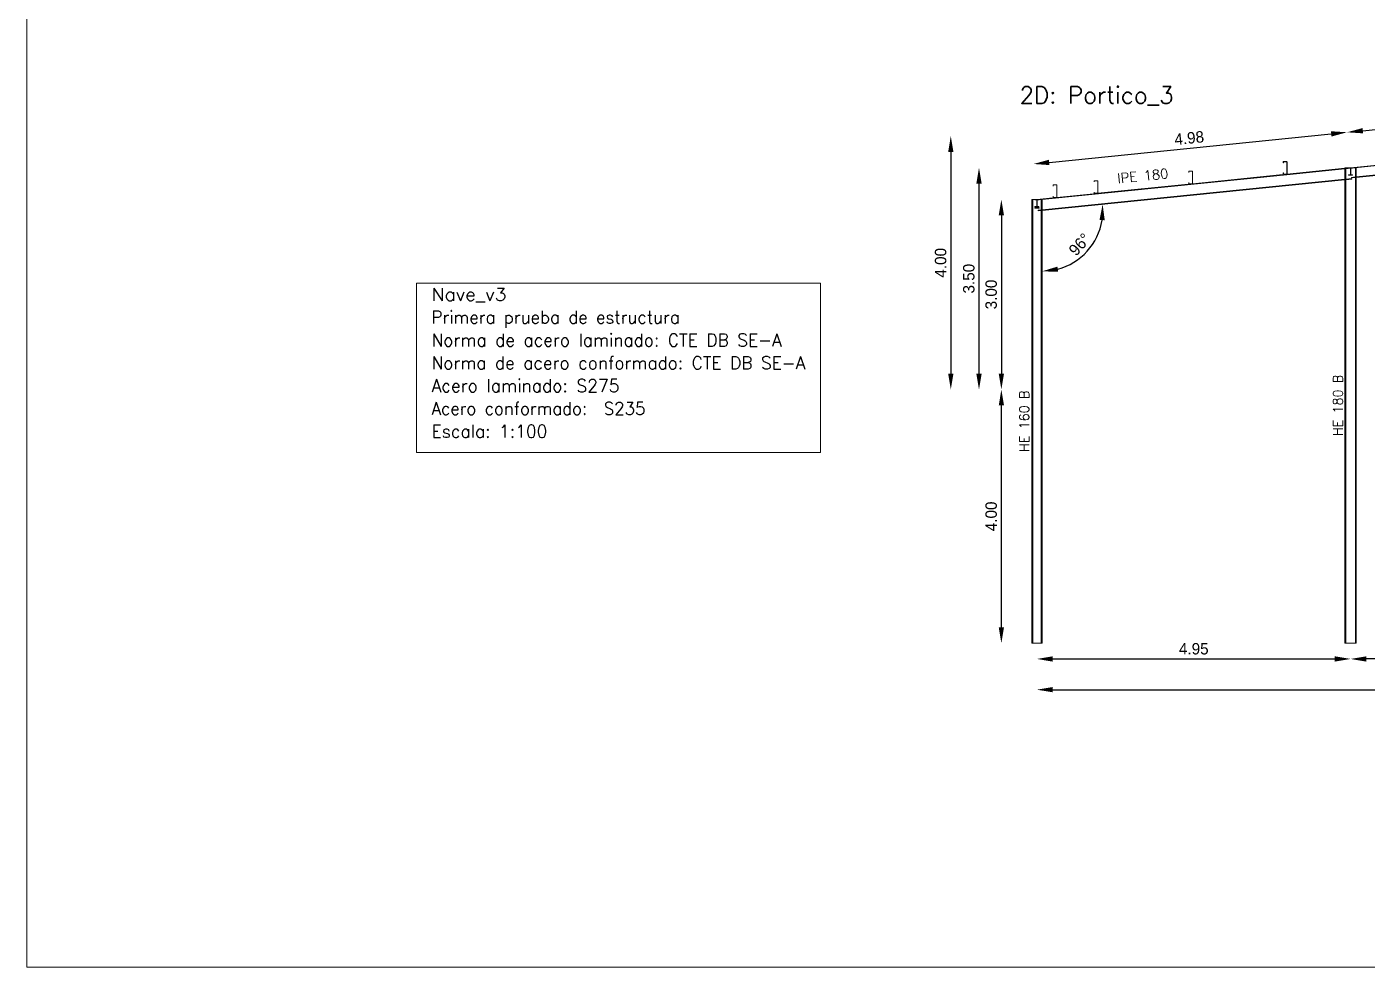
# Model space of a CAD drawing. Header units: millimetres. Extents: x 0 to 149, y -64 to 103.
# Drawn here: x 62.37 to 83.53, y 60.73 to 75.57 of the extents above; entities that cross this region are included whole.
import ezdxf
from ezdxf.enums import TextEntityAlignment as Align

# ---------------------------------------------------------------- set-up
doc = ezdxf.new("R2010")
doc.units = ezdxf.units.MM
for name, color, linetype, lineweight in [('BARRAS_DE_ACERO', 7, 'Continuous', 9), ('COTAS', 13, 'Continuous', 9), ('RECUAD_LIMITES', 2, 'Continuous', 0), ('REFERENCIA_DE_LAS_BARRAS', 2, 'Continuous', 9), ('TABLAS', 1, 'Continuous', 9), ('TITULOS', 9, 'Continuous', 0)]:
    doc.layers.add(name, color=color, linetype=linetype, lineweight=lineweight)
doc.styles.add('CYPETXT', font='romans__.ttf', dxfattribs={"height": 0.2})
doc.styles.add('RomanS', font='')
doc.styles.get('RomanS').set_extended_font_data('Porsche')
doc.dimstyles.new('100-color', dxfattribs={"dimtxt": 0.18, "dimasz": 0.25, "dimexe": 0, "dimexo": 0.5, "dimgap": 0.07, "dimtad": 1, "dimzin": 4, "dimdsep": 46, "dimtxsty": 'RomanS', "dimcen": 0.1, "dimse1": 1, "dimse2": 1, "dimadec": 0, "dimazin": 0, "dimtfac": 1, "dimtix": 1, "dimtmove": 2, "dimatfit": 3, "dimfxl": 1, "dimtvp": 1.058824, "dimtolj": 1, "dimtzin": 1, "dimarcsym": 0})

# ---------------------------------------------------------------- blocks, each defined once
blk = doc.blocks.new('*D193')
at = {"layer": 'COTAS', "color": 0, "lineweight": -2, "transparency": 16777216}
blk.add_line((78.563, 65.594), (83.013, 65.594), dxfattribs=at)
at = {"layer": 'COTAS', "color": 0, "transparency": 16777216}
for points in [[(78.563, 65.636), (78.563, 65.552), (78.313, 65.594)], [(83.013, 65.636), (83.013, 65.552), (83.263, 65.594)]]:
    blk.add_solid(points, dxfattribs=at)
at = {"layer": 'Defpoints', "color": 0, "transparency": 16777216}
for p in [(78.313, 65.843), (83.263, 65.843), (83.263, 65.594)]:
    blk.add_point(p, dxfattribs=at)
at = {"layer": 'COTAS', "color": 0, "transparency": 16777216, "insert": (80.788, 65.754), "char_height": 0.18, "attachment_point": 5, "style": 'RomanS'}
blk.add_mtext('\\A1;4.95', dxfattribs=at)
blk = doc.blocks.new('*D194')
at = {"layer": 'COTAS', "color": 0, "lineweight": -2, "transparency": 16777216}
blk.add_line((87.963, 65.594), (83.513, 65.594), dxfattribs=at)
at = {"layer": 'COTAS', "color": 0, "transparency": 16777216}
for points in [[(83.513, 65.636), (83.513, 65.552), (83.263, 65.594)], [(87.963, 65.636), (87.963, 65.552), (88.213, 65.594)]]:
    blk.add_solid(points, dxfattribs=at)
at = {"layer": 'Defpoints', "color": 0, "transparency": 16777216}
for p in [(83.263, 65.843), (88.213, 65.843), (83.263, 65.594)]:
    blk.add_point(p, dxfattribs=at)
at = {"layer": 'COTAS', "color": 0, "transparency": 16777216, "insert": (85.738, 65.754), "char_height": 0.18, "attachment_point": 5, "style": 'RomanS'}
blk.add_mtext('\\A1;4.95', dxfattribs=at)
blk = doc.blocks.new('*D196')
at = {"layer": 'COTAS', "color": 0, "lineweight": -2, "transparency": 16777216}
blk.add_line((78.563, 65.109), (97.863, 65.109), dxfattribs=at)
at = {"layer": 'COTAS', "color": 0, "transparency": 16777216}
for points in [[(78.563, 65.151), (78.563, 65.068), (78.313, 65.109)], [(97.863, 65.151), (97.863, 65.068), (98.113, 65.109)]]:
    blk.add_solid(points, dxfattribs=at)
at = {"layer": 'Defpoints', "color": 0, "transparency": 16777216}
for p in [(78.313, 65.843), (98.113, 65.843), (98.113, 65.109)]:
    blk.add_point(p, dxfattribs=at)
at = {"layer": 'COTAS', "color": 0, "transparency": 16777216, "insert": (88.213, 65.269), "char_height": 0.18, "attachment_point": 5, "style": 'RomanS'}
blk.add_mtext('\\A1;19.80', dxfattribs=at)
blk = doc.blocks.new('*D197')
at = {"layer": 'COTAS', "color": 0, "lineweight": -2, "transparency": 16777216}
blk.add_line((77.751, 66.093), (77.751, 69.593), dxfattribs=at)
at = {"layer": 'COTAS', "color": 0, "transparency": 16777216}
for points in [[(77.71, 69.593), (77.793, 69.593), (77.751, 69.843)], [(77.71, 66.093), (77.793, 66.093), (77.751, 65.843)]]:
    blk.add_solid(points, dxfattribs=at)
at = {"layer": 'Defpoints', "color": 0, "transparency": 16777216}
for p in [(77.751, 69.843), (78.313, 69.843), (78.313, 65.843)]:
    blk.add_point(p, dxfattribs=at)
at = {"layer": 'COTAS', "color": 0, "transparency": 16777216, "insert": (77.591, 67.843), "char_height": 0.18, "attachment_point": 5, "rotation": 90, "style": 'RomanS'}
blk.add_mtext('\\A1;4.00', dxfattribs=at)
blk = doc.blocks.new('*D198')
at = {"layer": 'COTAS', "color": 0, "lineweight": -2, "transparency": 16777216}
blk.add_line((77.751, 72.593), (77.751, 70.093), dxfattribs=at)
at = {"layer": 'COTAS', "color": 0, "transparency": 16777216}
for points in [[(77.71, 72.593), (77.793, 72.593), (77.751, 72.843)], [(77.71, 70.093), (77.793, 70.093), (77.751, 69.843)]]:
    blk.add_solid(points, dxfattribs=at)
at = {"layer": 'Defpoints', "color": 0, "transparency": 16777216}
for p in [(78.313, 72.843), (77.751, 69.843), (78.313, 69.843)]:
    blk.add_point(p, dxfattribs=at)
at = {"layer": 'COTAS', "color": 0, "transparency": 16777216, "insert": (77.591, 71.343), "char_height": 0.18, "attachment_point": 5, "rotation": 90, "style": 'RomanS'}
blk.add_mtext('\\A1;3.00', dxfattribs=at)
blk = doc.blocks.new('*D200')
at = {"layer": 'COTAS', "color": 0, "lineweight": -2, "transparency": 16777216}
blk.add_line((77.398, 73.093), (77.398, 70.093), dxfattribs=at)
at = {"layer": 'COTAS', "color": 0, "transparency": 16777216}
for points in [[(77.356, 73.093), (77.44, 73.093), (77.398, 73.343)], [(77.356, 70.093), (77.44, 70.093), (77.398, 69.843)]]:
    blk.add_solid(points, dxfattribs=at)
at = {"layer": 'Defpoints', "color": 0, "transparency": 16777216}
for p in [(83.263, 73.343), (77.398, 69.843), (83.263, 69.843)]:
    blk.add_point(p, dxfattribs=at)
at = {"layer": 'COTAS', "color": 0, "transparency": 16777216, "insert": (77.238, 71.593), "char_height": 0.18, "attachment_point": 5, "rotation": 90, "style": 'RomanS'}
blk.add_mtext('\\A1;3.50', dxfattribs=at)
blk = doc.blocks.new('*D201')
at = {"layer": 'COTAS', "color": 0, "lineweight": -2, "transparency": 16777216}
blk.add_line((76.953, 73.593), (76.953, 70.093), dxfattribs=at)
at = {"layer": 'COTAS', "color": 0, "transparency": 16777216}
for points in [[(76.912, 73.593), (76.995, 73.593), (76.953, 73.843)], [(76.912, 70.093), (76.995, 70.093), (76.953, 69.843)]]:
    blk.add_solid(points, dxfattribs=at)
at = {"layer": 'Defpoints', "color": 0, "transparency": 16777216}
for p in [(88.213, 73.843), (76.953, 69.843), (88.213, 69.843)]:
    blk.add_point(p, dxfattribs=at)
at = {"layer": 'COTAS', "color": 0, "transparency": 16777216, "insert": (76.793, 71.843), "char_height": 0.18, "attachment_point": 5, "rotation": 90, "style": 'RomanS'}
blk.add_mtext('\\A1;4.00', dxfattribs=at)
blk = doc.blocks.new('*D202')
at = {"layer": 'COTAS', "color": 0, "lineweight": -2, "transparency": 16777216}
blk.add_line((78.505, 73.427), (82.958, 73.877), dxfattribs=at)
at = {"layer": 'COTAS', "color": 0, "transparency": 16777216}
for points in [[(82.954, 73.918), (82.962, 73.835), (83.207, 73.902)], [(78.501, 73.468), (78.51, 73.385), (78.257, 73.402)]]:
    blk.add_solid(points, dxfattribs=at)
at = {"layer": 'Defpoints', "color": 0, "transparency": 16777216}
for p in [(83.207, 73.902), (83.263, 73.343), (78.313, 72.843)]:
    blk.add_point(p, dxfattribs=at)
at = {"layer": 'COTAS', "color": 0, "transparency": 16777216, "insert": (80.716, 73.811), "char_height": 0.18, "attachment_point": 5, "rotation": 5.7679, "style": 'RomanS'}
blk.add_mtext('\\A1;4.98', dxfattribs=at)
blk = doc.blocks.new('*D203')
at = {"layer": 'COTAS', "color": 0, "lineweight": -2, "transparency": 16777216}
blk.add_line((83.455, 73.927), (87.908, 74.377), dxfattribs=at)
at = {"layer": 'COTAS', "color": 0, "transparency": 16777216}
for points in [[(87.904, 74.418), (87.912, 74.335), (88.157, 74.402)], [(83.451, 73.968), (83.46, 73.885), (83.207, 73.902)]]:
    blk.add_solid(points, dxfattribs=at)
at = {"layer": 'Defpoints', "color": 0, "transparency": 16777216}
for p in [(88.157, 74.402), (88.213, 73.843), (83.263, 73.343)]:
    blk.add_point(p, dxfattribs=at)
at = {"layer": 'COTAS', "color": 0, "transparency": 16777216, "insert": (85.666, 74.311), "char_height": 0.18, "attachment_point": 5, "rotation": 5.7679, "style": 'RomanS'}
blk.add_mtext('\\A1;4.98', dxfattribs=at)
blk = doc.blocks.new('*D241')
at = {"layer": 'COTAS', "color": 0, "lineweight": -2, "transparency": 16777216}
blk.add_arc((78.393, 72.67), 0.961, 284.9553, 350.8126, dxfattribs=at)
at = {"layer": 'COTAS', "color": 0, "transparency": 16777216}
for points in [[(79.3, 72.518), (79.383, 72.515), (79.349, 72.766)], [(78.646, 71.701), (78.636, 71.783), (78.393, 71.709)]]:
    blk.add_solid(points, dxfattribs=at)
at = {"layer": 'Defpoints', "color": 0, "transparency": 16777216}
for p in [(83.173, 73.153), (78.393, 72.67), (78.393, 72.67), (78.901, 71.855), (78.393, 65.843)]:
    blk.add_point(p, dxfattribs=at)
at = {"layer": 'COTAS', "color": 0, "transparency": 16777216, "insert": (78.987, 72.133), "char_height": 0.18, "attachment_point": 5, "rotation": 47.884, "style": 'RomanS'}
blk.add_mtext('\\A1;96°', dxfattribs=at)

msp = doc.modelspace()

# ---------------------------------------------------------------- linework, layer by layer
at = {"layer": 'BARRAS_DE_ACERO'}
for p, q in [((88.163, 73.83), (83.337, 73.343)), ((83.353, 73.198), (88.163, 73.684)), ((83.353, 73.191), (88.163, 73.677)), ((82.2, 73.437), (82.201, 73.438)), ((82.2, 73.437), (82.2, 73.435)), ((82.2, 73.42), (82.2, 73.435)), ((82.202, 73.42), (82.2, 73.42)), ((82.201, 73.438), (82.203, 73.439)), ((82.203, 73.437), (82.202, 73.436)), ((82.202, 73.435), (82.202, 73.436)), ((82.202, 73.435), (82.202, 73.42)), ((82.203, 73.439), (82.205, 73.44)), ((82.204, 73.437), (82.203, 73.437)), ((82.205, 73.438), (82.204, 73.437)), ((82.256, 73.44), (82.205, 73.44)), ((82.256, 73.438), (82.205, 73.438)), ((82.257, 73.439), (82.256, 73.44)), ((82.256, 73.437), (82.256, 73.438)), ((82.257, 73.439), (82.259, 73.438)), ((82.258, 73.435), (82.258, 73.436)), ((82.258, 73.435), (82.258, 73.244)), ((82.259, 73.438), (82.26, 73.437)), ((82.26, 73.437), (82.26, 73.435)), ((82.26, 73.244), (82.26, 73.435)), ((80.709, 73.288), (80.708, 73.286)), ((80.708, 73.286), (80.708, 73.284)), ((80.708, 73.269), (80.708, 73.284)), ((80.708, 73.269), (80.71, 73.269)), ((80.71, 73.289), (80.709, 73.288)), ((80.71, 73.289), (80.712, 73.289)), ((80.71, 73.285), (80.71, 73.286)), ((80.71, 73.284), (80.71, 73.285)), ((80.71, 73.269), (80.71, 73.284)), ((80.712, 73.289), (80.763, 73.289)), ((80.763, 73.289), (80.765, 73.289)), ((80.764, 73.287), (80.765, 73.286)), ((80.765, 73.289), (80.766, 73.288)), ((80.765, 73.285), (80.765, 73.286)), ((80.765, 73.285), (80.766, 73.284)), ((80.766, 73.288), (80.767, 73.286)), ((80.766, 73.093), (80.766, 73.284)), ((80.768, 73.284), (80.767, 73.286)), ((80.768, 73.284), (80.768, 73.093)), ((82.2, 73.26), (82.202, 73.26)), ((82.2, 73.244), (82.2, 73.26)), ((82.2, 73.242), (82.2, 73.244)), ((82.201, 73.241), (82.2, 73.242)), ((82.203, 73.24), (82.201, 73.241)), ((82.202, 73.26), (82.202, 73.244)), ((82.202, 73.243), (82.202, 73.244)), ((82.203, 73.242), (82.202, 73.243)), ((82.204, 73.242), (82.203, 73.242)), ((82.205, 73.24), (82.203, 73.24)), ((82.204, 73.242), (82.205, 73.242)), ((82.205, 73.242), (82.256, 73.242)), ((82.243, 73.24), (82.205, 73.24)), ((82.256, 73.24), (82.243, 73.24)), ((82.256, 73.242), (82.256, 73.242)), ((82.257, 73.242), (82.256, 73.242)), ((82.257, 73.24), (82.256, 73.24)), ((82.257, 73.242), (82.258, 73.243)), ((82.258, 73.244), (82.258, 73.243)), ((83.173, 73.334), (82.259, 73.241)), ((82.26, 73.242), (82.259, 73.241)), ((82.26, 73.242), (82.26, 73.244)), ((83.173, 73.343), (83.187, 73.343)), ((83.173, 73.334), (83.173, 73.343)), ((83.173, 73.334), (83.173, 73.325)), ((83.173, 73.161), (83.173, 73.325)), ((83.187, 73.335), (83.187, 73.343)), ((83.187, 73.343), (83.231, 73.343)), ((83.187, 73.327), (83.261, 73.334)), ((83.231, 73.343), (83.231, 73.339)), ((83.263, 73.343), (83.231, 73.343)), ((83.261, 73.336), (83.231, 73.336)), ((83.231, 73.223), (83.275, 73.223)), ((83.736, 73.39), (83.263, 73.343)), ((83.295, 73.343), (83.263, 73.343)), ((83.295, 73.229), (83.275, 73.229)), ((83.295, 73.223), (83.275, 73.223)), ((83.295, 73.338), (83.337, 73.343)), ((83.295, 73.343), (83.295, 73.338)), ((83.295, 73.229), (83.295, 73.223)), ((83.339, 73.343), (83.337, 73.343)), ((83.339, 73.343), (83.339, 73.197)), ((83.353, 73.343), (83.339, 73.343)), ((83.339, 73.197), (83.339, 73.189)), ((83.353, 73.198), (83.353, 73.343)), ((83.353, 73.191), (83.353, 73.198)), ((78.568, 73.07), (78.569, 73.071)), ((78.568, 73.07), (78.568, 73.068)), ((78.568, 73.053), (78.568, 73.068)), ((78.568, 73.053), (78.57, 73.053)), ((78.569, 73.071), (78.571, 73.072)), ((78.571, 73.07), (78.57, 73.069)), ((78.57, 73.069), (78.57, 73.068)), ((78.57, 73.053), (78.57, 73.068)), ((78.571, 73.072), (78.573, 73.073)), ((78.572, 73.071), (78.571, 73.07)), ((78.573, 73.071), (78.572, 73.071)), ((78.624, 73.073), (78.573, 73.073)), ((78.624, 73.071), (78.573, 73.071)), ((78.625, 73.072), (78.624, 73.073)), ((78.624, 73.071), (78.625, 73.071)), ((78.625, 73.072), (78.627, 73.071)), ((78.625, 73.07), (78.625, 73.071)), ((78.626, 73.069), (78.625, 73.07)), ((78.626, 73.069), (78.626, 73.068)), ((78.626, 72.877), (78.626, 73.068)), ((78.628, 73.07), (78.627, 73.071)), ((78.628, 73.07), (78.628, 73.068)), ((78.628, 73.068), (78.628, 72.877)), ((79.215, 73.134), (79.216, 73.135)), ((79.215, 73.134), (79.215, 73.118)), ((79.217, 73.118), (79.215, 73.118)), ((79.216, 73.135), (79.217, 73.137)), ((79.217, 73.137), (79.218, 73.138)), ((79.217, 73.135), (79.218, 73.135)), ((79.217, 73.135), (79.217, 73.134)), ((79.217, 73.134), (79.217, 73.118)), ((79.271, 73.138), (79.272, 73.138)), ((79.272, 73.136), (79.271, 73.136)), ((79.274, 73.137), (79.272, 73.138)), ((79.272, 73.135), (79.272, 73.136)), ((79.272, 73.135), (79.273, 73.135)), ((79.273, 73.134), (79.273, 73.135)), ((79.273, 72.943), (79.273, 73.134)), ((79.274, 72.94), (80.751, 73.089)), ((79.275, 72.943), (79.275, 73.134)), ((80.71, 73.109), (80.708, 73.109)), ((80.708, 73.093), (80.708, 73.109)), ((80.708, 73.093), (80.708, 73.092)), ((80.709, 73.09), (80.708, 73.092)), ((80.709, 73.09), (80.71, 73.089)), ((80.71, 73.109), (80.71, 73.093)), ((80.71, 73.092), (80.711, 73.091)), ((80.712, 73.089), (80.71, 73.089)), ((80.711, 73.091), (80.712, 73.091)), ((80.712, 73.091), (80.763, 73.091)), ((80.751, 73.089), (80.712, 73.089)), ((80.751, 73.089), (80.763, 73.089)), ((80.763, 73.091), (80.764, 73.091)), ((80.765, 73.089), (80.763, 73.089)), ((80.765, 73.092), (80.764, 73.091)), ((80.765, 73.092), (80.766, 73.093)), ((80.765, 73.092), (80.765, 73.092)), ((80.766, 73.09), (80.765, 73.089)), ((80.767, 73.092), (80.766, 73.09)), ((80.768, 73.093), (80.767, 73.092)), ((83.173, 65.843), (83.173, 73.153)), ((83.187, 73.162), (83.28, 73.171)), ((83.187, 73.154), (83.281, 73.164)), ((83.187, 73.162), (83.187, 73.154)), ((83.187, 65.843), (83.187, 73.154)), ((83.279, 73.183), (83.339, 73.189)), ((83.281, 73.164), (83.28, 73.171)), ((83.339, 65.843), (83.339, 73.189)), ((83.353, 65.843), (83.353, 73.191)), ((78.246, 72.843), (78.233, 72.843)), ((78.233, 65.843), (78.233, 72.843)), ((78.246, 65.843), (78.246, 72.843)), ((78.277, 72.843), (78.281, 72.843)), ((78.277, 72.836), (78.277, 72.843)), ((78.311, 72.836), (78.277, 72.836)), ((78.281, 72.843), (78.313, 72.843)), ((78.281, 72.843), (78.281, 72.836)), ((78.281, 72.836), (78.311, 72.836)), ((78.311, 72.836), (78.311, 72.729)), ((78.311, 72.836), (78.311, 72.729)), ((78.313, 72.843), (78.612, 72.873)), ((78.313, 72.843), (78.345, 72.843)), ((78.315, 72.835), (78.315, 72.836)), ((78.324, 72.836), (78.315, 72.836)), ((78.324, 72.836), (78.315, 72.835)), ((78.315, 72.819), (78.315, 72.835)), ((78.324, 72.836), (78.35, 72.836)), ((78.345, 72.843), (78.35, 72.843)), ((78.345, 72.838), (78.345, 72.843)), ((78.35, 72.836), (78.35, 72.838)), ((78.38, 72.841), (78.38, 72.677)), ((78.393, 72.843), (78.393, 72.678)), ((78.393, 72.843), (78.393, 72.843)), ((78.568, 72.893), (78.568, 72.877)), ((78.57, 72.893), (78.568, 72.893)), ((78.571, 72.873), (78.569, 72.874)), ((78.624, 72.875), (78.573, 72.875)), ((78.624, 72.875), (78.625, 72.875)), ((78.625, 72.876), (78.625, 72.875)), ((78.626, 72.876), (78.625, 72.876)), ((78.627, 72.874), (78.625, 72.873)), ((78.626, 72.877), (78.626, 72.876)), ((78.627, 72.874), (79.259, 72.938)), ((78.628, 72.876), (78.627, 72.874)), ((78.627, 72.874), (78.627, 72.874)), ((78.628, 72.876), (78.628, 72.877)), ((79.215, 72.958), (79.217, 72.958)), ((79.215, 72.943), (79.215, 72.958)), ((79.216, 72.941), (79.215, 72.943)), ((79.217, 72.939), (79.216, 72.941)), ((79.217, 72.943), (79.217, 72.958)), ((79.217, 72.943), (79.217, 72.942)), ((79.217, 72.942), (79.218, 72.941)), ((79.218, 72.938), (79.217, 72.939)), ((79.218, 72.941), (79.219, 72.94)), ((79.22, 72.938), (79.218, 72.938)), ((79.219, 72.94), (79.22, 72.94)), ((79.259, 72.938), (79.22, 72.938)), ((79.271, 72.938), (79.259, 72.938)), ((79.272, 72.938), (79.271, 72.938)), ((79.272, 72.941), (79.273, 72.942)), ((79.272, 72.94), (79.272, 72.941)), ((79.274, 72.939), (79.272, 72.938)), ((79.273, 72.942), (79.273, 72.943)), ((79.274, 72.94), (79.275, 72.941)), ((79.274, 72.939), (79.274, 72.94)), ((79.275, 72.943), (79.275, 72.941)), ((78.311, 72.71), (78.277, 72.71)), ((78.277, 72.703), (78.277, 72.71)), ((78.277, 72.703), (78.35, 72.703)), ((78.311, 72.729), (78.281, 72.729)), ((78.281, 72.729), (78.281, 72.723)), ((78.281, 72.723), (78.311, 72.723)), ((78.311, 72.729), (78.311, 72.729)), ((78.315, 72.729), (78.315, 72.729)), ((78.315, 72.723), (78.316, 72.723)), ((78.316, 72.71), (78.315, 72.71)), ((78.345, 72.723), (78.316, 72.723)), ((78.33, 72.671), (78.38, 72.677)), ((78.331, 72.664), (78.33, 72.671)), ((78.331, 72.664), (78.38, 72.668)), ((78.38, 72.677), (78.38, 72.668)), ((78.38, 65.843), (78.38, 72.668)), ((78.393, 72.678), (78.393, 72.67)), ((78.233, 65.843), (78.246, 65.843)), ((78.38, 65.843), (78.246, 65.843)), ((78.393, 65.843), (78.38, 65.843)), ((83.187, 65.843), (83.173, 65.843)), ((83.339, 65.843), (83.187, 65.843)), ((83.353, 65.843), (83.339, 65.843))]:
    msp.add_line(p, q, dxfattribs=at)
for points in [[(82.256, 73.437), (82.257, 73.437), (82.258, 73.436)], [(78.393, 72.843), (82.256, 73.233), (83.173, 73.325)], [(80.764, 73.287), (80.763, 73.287), (80.712, 73.287), (80.711, 73.287), (80.71, 73.286)], [(82.243, 73.24), (80.766, 73.09), (80.766, 73.09)], [(82.259, 73.241), (82.259, 73.241), (82.257, 73.24)], [(83.231, 73.336), (83.231, 73.339), (83.187, 73.335)], [(83.187, 73.335), (83.187, 73.327), (83.187, 73.162)], [(83.261, 73.229), (83.231, 73.229), (83.231, 73.223)], [(83.261, 73.336), (83.261, 73.334), (83.261, 73.229)], [(83.265, 73.321), (83.265, 73.335), (83.265, 73.336)], [(83.265, 73.335), (83.274, 73.336), (83.265, 73.336)], [(83.265, 73.321), (83.265, 73.229), (83.275, 73.229)], [(83.274, 73.336), (83.295, 73.336), (83.295, 73.338)], [(83.279, 73.183), (83.278, 73.191), (83.339, 73.197)], [(78.393, 72.678), (83.173, 73.161), (83.173, 73.153)], [(78.393, 65.843), (78.393, 72.67), (83.173, 73.153)], [(79.271, 73.138), (79.22, 73.138), (79.218, 73.138)], [(79.271, 73.136), (79.22, 73.136), (79.219, 73.136), (79.218, 73.135)], [(79.275, 73.134), (79.275, 73.135), (79.274, 73.137)], [(80.71, 73.092), (80.71, 73.092), (80.71, 73.093)], [(78.246, 72.843), (78.272, 72.843), (78.277, 72.843)], [(78.34, 72.836), (78.315, 72.836), (78.315, 72.729)], [(78.315, 72.819), (78.315, 72.729), (78.316, 72.729)], [(78.34, 72.836), (78.345, 72.836), (78.345, 72.838)], [(78.35, 72.843), (78.35, 72.838), (78.38, 72.841)], [(78.393, 72.843), (78.38, 72.843), (78.38, 72.841), (78.38, 72.841)], [(78.568, 72.877), (78.568, 72.876), (78.569, 72.874)], [(78.573, 72.875), (78.572, 72.875), (78.571, 72.876), (78.57, 72.876), (78.57, 72.877), (78.57, 72.893)], [(78.571, 72.873), (78.573, 72.873), (78.612, 72.873)], [(78.625, 72.873), (78.624, 72.873), (78.612, 72.873)], [(79.272, 72.94), (79.271, 72.94), (79.22, 72.94)], [(78.311, 72.723), (78.311, 72.723), (78.311, 72.71)], [(78.311, 72.723), (78.315, 72.723), (78.315, 72.71)], [(78.345, 72.723), (78.345, 72.729), (78.316, 72.729)], [(78.35, 72.703), (78.35, 72.71), (78.316, 72.71)]]:
    msp.add_lwpolyline(points, dxfattribs=at)
at = {"layer": 'RECUAD_LIMITES'}
msp.add_lwpolyline([(62.37, 60.732), (104.37, 60.732), (104.37, 90.432), (62.37, 90.432), (62.37, 60.732)], close=True, dxfattribs=at)
at = {"layer": 'TABLAS'}
msp.add_lwpolyline([(68.518, 68.85), (74.896, 68.85), (74.896, 71.52), (68.518, 71.52), (68.518, 68.85)], close=True, dxfattribs=at)

# ---------------------------------------------------------------- texts
at = {"layer": 'REFERENCIA_DE_LAS_BARRAS', "style": 'CYPETXT'}
for s, rotation, width, p, p2 in [('IPE 180', 5.7995, 0.844169, (79.592, 73.097), (80.393, 73.178)), ('HE 180 B', 90, 0.776302, (83.139, 69.109), (83.139, 70.076)), ('HE 160 B', 90, 0.776302, (78.189, 68.859), (78.189, 69.826))]:
    msp.add_text(s, height=0.1533, rotation=rotation, dxfattribs=dict(at, width=width)).set_placement(p, p2, align=Align.FIT)
at = {"layer": 'TABLAS', "style": 'CYPETXT'}
for s, width, p, p2 in [('Nave_v3', 0.901739, (68.758, 71.245), (69.94, 71.245)), ('Primera prueba de estructura', 0.829206, (68.758, 70.885), (72.676, 70.885)), ('Norma de acero laminado: CTE DB SE-A', 0.827221, (68.758, 70.525), (74.284, 70.525)), ('Norma de acero conformado: CTE DB SE-A', 0.828138, (68.758, 70.165), (74.656, 70.165)), ('Acero laminado: S275', 0.855931, (68.758, 69.805), (71.725, 69.805)), ('Acero conformado:  S235 ', 0.813274, (68.758, 69.445), (72.265, 69.445)), ('Escala: 1:100', 0.854937, (68.758, 69.085), (70.585, 69.085))]:
    msp.add_text(s, height=0.2, dxfattribs=dict(at, width=width)).set_placement(p, p2, align=Align.FIT)
at = {"layer": 'TITULOS', "style": 'CYPETXT', "width": 0.831586}
msp.add_text('2D: Portico_3', height=0.26667, dxfattribs=at).set_placement((78.038, 74.356), (80.47, 74.356), align=Align.FIT)

# ---------------------------------------------------------------- dimensions: what is measured, and where the dimension line sits
at = {"layer": 'COTAS'}
for p1, p2, picture, middle in [((83.263, 73.343), (88.213, 73.843), '*D203', (85.666, 74.311)), ((78.313, 72.843), (83.263, 73.343), '*D202', (80.716, 73.811))]:
    dim = msp.add_aligned_dim(p1=p1, p2=p2, distance=0.562, dimstyle='100-color', dxfattribs=at)
    dim.commit()
    dim.dimension.update_dxf_attribs({"geometry": picture, "text_midpoint": middle})
for base, p1, p2, picture, middle in [((76.953, 69.843), (88.213, 73.843), (88.213, 69.843), '*D201', (76.793, 71.843)), ((77.398, 69.843), (83.263, 73.343), (83.263, 69.843), '*D200', (77.238, 71.593)), ((77.751, 69.843), (78.313, 72.843), (78.313, 69.843), '*D198', (77.591, 71.343)), ((77.751, 69.843), (78.313, 65.843), (78.313, 69.843), '*D197', (77.591, 67.843))]:
    dim = msp.add_linear_dim(base=base, p1=p1, p2=p2, angle=90, dimstyle='100-color', dxfattribs=at)
    dim.commit()
    dim.dimension.update_dxf_attribs({"geometry": picture, "text_midpoint": middle})
dim = msp.add_angular_dim_2l(base=(78.901, 71.855), line1=((78.393, 65.843), (78.393, 72.67)), line2=((78.393, 72.67), (83.173, 73.153)), dimstyle='100-color', dxfattribs=at)
dim.commit()
dim.dimension.update_dxf_attribs({"geometry": '*D241', "text_midpoint": (78.987, 72.133)})
for base, p1, p2, picture, middle in [((83.263, 65.594), (78.313, 65.843), (83.263, 65.843), '*D193', (80.788, 65.754)), ((98.113, 65.109), (78.313, 65.843), (98.113, 65.843), '*D196', (88.213, 65.269)), ((83.263, 65.594), (88.213, 65.843), (83.263, 65.843), '*D194', (85.738, 65.754))]:
    dim = msp.add_linear_dim(base=base, p1=p1, p2=p2, dimstyle='100-color', dxfattribs=at)
    dim.commit()
    dim.dimension.update_dxf_attribs({"geometry": picture, "text_midpoint": middle})

doc.saveas('drawing.dxf')
